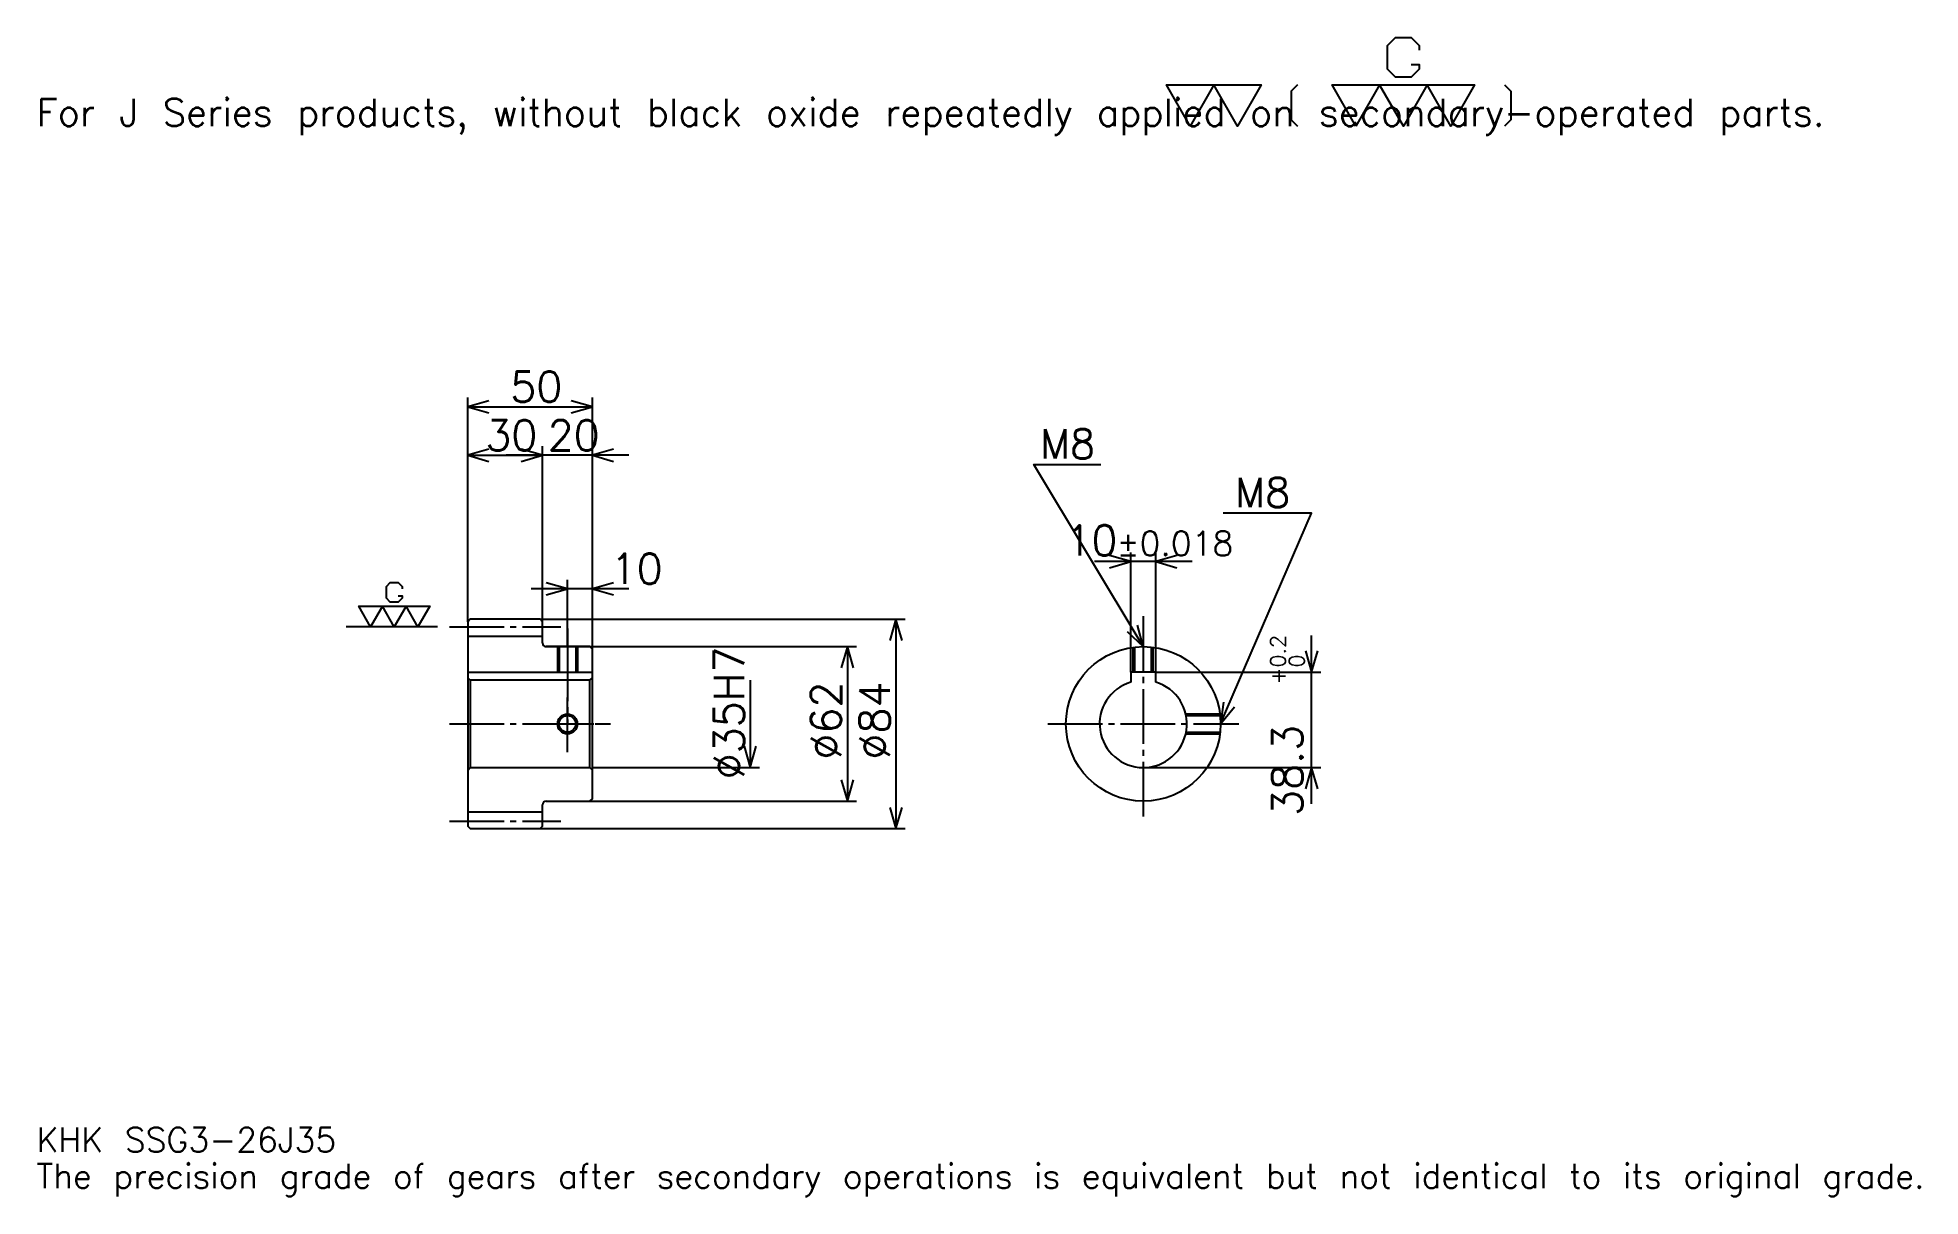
# Model space of a CAD drawing. Extents: x 25 to 780, y 9 to 474.
import ezdxf

# ---------------------------------------------------------------- set-up
doc = ezdxf.new("R2010")
doc.units = 0
doc.linetypes.add('DASHDOT', pattern=[29.217392, 21.913043, -2.434783, 2.434783, -2.434783])
doc.layers.get('0').update_dxf_attribs({"linetype": 'CONTINUOUS'})
doc.layers.add('DASHDOT', color=6, linetype='DASHDOT')
doc.styles.add('KANJI', font='TXT', dxfattribs={"bigfont": 'BIGFONT'})

msp = doc.modelspace()

# ---------------------------------------------------------------- linework, layer by layer
at = {"color": 5}
for p, q in [((197.217407, 240.434784), (197.217407, 329.304352)), ((197.217407, 325.652161), (247.217407, 325.652161)), ((247.217407, 240.434784), (247.217407, 329.304352)), ((227.217407, 240.434784), (227.217407, 309.82608)), ((197.217407, 306.17392), (227.217407, 306.17392)), ((261.826111, 306.17392), (212.608704, 306.17392)), ((463.130463, 219.234787), (463.130463, 267.17392)), ((473.130463, 219.234787), (473.130463, 267.17392)), ((487.739166, 263.521729), (448.52179, 263.521729)), ((261.826111, 252.608704), (222.608704, 252.608704)), ((237.217407, 240.434784), (237.217407, 256.260864)), ((197.217407, 239.434784), (197.217407, 240.434784)), ((226.217407, 240.434784), (247.217407, 240.434784)), ((227.217407, 239.434784), (227.217407, 240.434784)), ((237.217407, 229.434784), (237.217407, 240.434784)), ((237.217407, 229.434784), (237.217407, 240.434784)), ((247.217407, 240.434784), (372.608704, 240.434784)), ((247.217407, 228.434784), (247.217407, 240.434784)), ((368.956543, 240.434784), (368.956543, 156.434784)), ((228.717407, 229.434784), (247.217407, 229.434784)), ((247.217407, 229.434784), (353.130432, 229.434784)), ((349.478271, 229.434784), (349.478271, 167.434784)), ((535.652222, 166.32608), (535.652222, 233.843475)), ((473.130463, 219.234787), (539.304321, 219.234787)), ((310.521759, 215.934784), (310.521759, 180.934784)), ((247.217407, 180.934784), (314.17395, 180.934784)), ((468.130463, 180.934784), (539.304321, 180.934784)), ((228.717407, 167.434784), (247.217407, 167.434784)), ((247.217407, 167.434784), (353.130432, 167.434784)), ((226.217407, 156.434784), (247.217407, 156.434784)), ((247.217407, 156.434784), (372.608704, 156.434784))]:
    msp.add_line(p, q, dxfattribs=at)
at = {"color": 7}
msp.add_line((185.043488, 237.434784), (148.521759, 237.434784), dxfattribs=at)
at = {"color": 4}
for p, q in [((197.217407, 233.684784), (227.217407, 233.684784)), ((197.217407, 219.234787), (247.217407, 219.234787)), ((198.217407, 215.934784), (198.217407, 180.934784)), ((246.217407, 215.934784), (247.217407, 216.934784)), ((246.217407, 180.934784), (247.217407, 179.934784)), ((197.217407, 163.184784), (227.217407, 163.184784))]:
    msp.add_line(p, q, dxfattribs=at)
at = {"color": 7}
for points in [[(575.582581, 462.949554), (578.747803, 462.949554), (578.747803, 461.050415), (575.582581, 457.885223), (569.252197, 457.885223), (566.086975, 461.050415), (566.086975, 470.546082), (569.252197, 473.711304), (575.582581, 473.711304), (578.747803, 470.546082), (578.747803, 468.646942)], [(486.956512, 438.260864), (477.460846, 454.720001), (515.443481, 454.720001), (505.947815, 438.260864), (496.452179, 454.720001), (486.956512, 438.260864)], [(530.003479, 454.720001), (527.471313, 452.187805), (527.471313, 440.79303), (530.003479, 438.260864)], [(553.426086, 438.260864), (543.93042, 454.720001), (600.904358, 454.720001), (591.408691, 438.260864), (581.913025, 454.720001), (572.417358, 438.260864), (562.921753, 454.720001), (553.426086, 438.260864)], [(612.93219, 454.720001), (615.464355, 452.187805), (615.464355, 440.79303), (612.93219, 438.260864)], [(169.339142, 249.779129), (170.921753, 249.779129), (170.921753, 248.829559), (169.339142, 247.246964), (166.173935, 247.246964), (164.591324, 248.829559), (164.591324, 253.577393), (166.173935, 255.160004), (169.339142, 255.160004), (170.921753, 253.577393), (170.921753, 252.627823)], [(158.260895, 237.434784), (153.513062, 245.664352), (182.000015, 245.664352), (177.252197, 237.434784), (172.504364, 245.664352), (167.756531, 237.434784), (163.008713, 245.664352), (158.260895, 237.434784)]]:
    msp.add_lwpolyline(points, dxfattribs=at)
at = {"color": 5}
for points in [[(205.739151, 328.086975), (197.217407, 325.652161), (205.739151, 323.217407)], [(238.695663, 323.217407), (247.217407, 325.652161), (238.695663, 328.086975)], [(205.739151, 308.608704), (197.217407, 306.17392), (205.739151, 303.739136)], [(218.695663, 303.739136), (227.217407, 306.17392), (218.695663, 308.608704)], [(218.695663, 303.739136), (227.217407, 306.17392), (218.695663, 308.608704)], [(255.739151, 308.608704), (247.217407, 306.17392), (255.739151, 303.739136)], [(468.130463, 229.434784), (424.304382, 302.478271), (451.086975, 302.478271)], [(499.130463, 198.434784), (535.652222, 283), (500.10437, 283)], [(454.608734, 261.086975), (463.130463, 263.521729), (454.608734, 265.956543)], [(481.652191, 265.956543), (473.130463, 263.521729), (481.652191, 261.086975)], [(228.695663, 250.17392), (237.217407, 252.608704), (228.695663, 255.043488)], [(255.739151, 255.043488), (247.217407, 252.608704), (255.739151, 250.17392)], [(371.391327, 231.91304), (368.956543, 240.434784), (366.521759, 231.91304)], [(461.658264, 235.489426), (468.130463, 229.434784), (465.833862, 237.994797)], [(351.913055, 220.91304), (349.478271, 229.434784), (347.043488, 220.91304)], [(533.217407, 227.756531), (535.652222, 219.234787), (538.086975, 227.756531)], [(500.273926, 207.22345), (499.130463, 198.434784), (504.744415, 205.292755)], [(308.086975, 189.456528), (310.521759, 180.934784), (312.956543, 189.456528)], [(347.043488, 175.956528), (349.478271, 167.434784), (351.913055, 175.956528)], [(538.086975, 172.41304), (535.652222, 180.934784), (533.217407, 172.41304)], [(366.521759, 164.956528), (368.956543, 156.434784), (371.391327, 164.956528)]]:
    msp.add_lwpolyline(points, dxfattribs=at)
at = {"color": 4}
for points in [[(227.217407, 230.934784), (227.217407, 239.434784), (226.217407, 240.434784), (198.217407, 240.434784), (197.217407, 239.434784), (197.217407, 179.934784)], [(228.717407, 167.434784), (246.217407, 167.434784), (247.217407, 168.434784), (247.217407, 228.434784), (246.217407, 229.434784), (228.717407, 229.434784)], [(233.217407, 229.434784), (233.217407, 219.234787)], [(233.89241, 229.434784), (233.89241, 219.234787)], [(240.542404, 229.434784), (240.542404, 219.234787)], [(241.217407, 229.434784), (241.217407, 219.234787)], [(464.130463, 219.234787), (464.130463, 229.175629)], [(464.80545, 219.234787), (464.80545, 229.255951)], [(471.455475, 219.234787), (471.455475, 229.255951)], [(472.130463, 219.234787), (472.130463, 229.175629)], [(473.130463, 215.205292), (473.130463, 219.234787), (463.130463, 219.234787), (463.130463, 215.205292)], [(197.217407, 179.934784), (198.217407, 180.934784), (246.217407, 180.934784), (246.217407, 215.934784), (198.217407, 215.934784), (197.217407, 216.934784)], [(485.167175, 202.434784), (498.871307, 202.434784)], [(485.311676, 201.759781), (498.95163, 201.759781)], [(485.167175, 194.434784), (498.871307, 194.434784)], [(485.311676, 195.109787), (498.95163, 195.109787)], [(197.217407, 179.934784), (197.217407, 157.434784), (198.217407, 156.434784), (226.217407, 156.434784), (227.217407, 157.434784), (227.217407, 165.934784)]]:
    msp.add_lwpolyline(points, dxfattribs=at)
for centre, radius in [((468.130463, 198.434784), 31), ((237.217407, 198.434784), 3.325)]:
    msp.add_circle(centre, radius, dxfattribs=at)
at = {"color": 7}
msp.add_circle((237.217407, 198.434784), 4, dxfattribs=at)
at = {"color": 4}
for centre, radius, start, end in [((228.717407, 230.934784), 1.5, 180, 270), ((468.130463, 198.434784), 17.5, 106.601549926, 73.398450074), ((228.717407, 165.934784), 1.5, 90, 180)]:
    msp.add_arc(centre, radius, start, end, dxfattribs=at)
at = {"layer": 'DASHDOT', "color": 7}
for p, q in [((468.130463, 241.608704), (468.130463, 160.130432)), ((189.913055, 237.434784), (234.521759, 237.434784)), ((237.217407, 229.434784), (237.217407, 198.434784)), ((189.913055, 198.434784), (254.521759, 198.434784)), ((429.826111, 198.434784), (506.434784, 198.434784)), ((189.913055, 159.434784), (234.521759, 159.434784))]:
    msp.add_line(p, q, dxfattribs=at)
for points in [[(237.217407, 236.739136), (237.217407, 211.930435)], [(237.217407, 187.130432), (237.217407, 209.739136)], [(225.913055, 198.434784), (248.521759, 198.434784)]]:
    msp.add_lwpolyline(points, dxfattribs=at)

# ---------------------------------------------------------------- texts
at = {"color": 7, "style": 'KANJI'}
for s, height, p in [('For J Series products, without black oxide repeatedly applied on secondary-operated parts.', 10.956522, (24.347826, 438.260864)), ('50', 12.173913, (214.304367, 327.600006)), ('30', 12.173913, (204.304367, 308.121735)), ('20', 12.173913, (229.304367, 308.121735)), ('M8', 11.686957, (426.739136, 304.913055)), ('M8', 11.686957, (504.973938, 285.434784)), ('10', 12.173913, (436.914124, 265.956543)), ('%%p0.018', 9.73913, (457.486572, 265.956543)), ('10', 12.173913, (254.521759, 254.556519)), ('KHK SSG3-26J35', 9.73913, (24.347826, 26.782608)), ('The precision grade of gears after secondary operations is equivalent but not identical to its original grade.', 9.73913, (24.347826, 12.173913))]:
    msp.add_text(s, height=height, dxfattribs=at).set_placement(p)
for s, height, p in [('%%c35H7', 12.173913, (308.086975, 176.217392)), ('0.2', 6.086957, (525.182617, 221.053497)), ('+', 6.086957, (525.182617, 214.236115)), ('0', 6.086957, (532.730469, 221.053497)), ('%%c62', 12.173913, (347.043488, 184.130432)), ('%%c84', 12.173913, (366.521759, 184.130432)), ('38.3', 12.173913, (532, 161.542603))]:
    msp.add_text(s, height=height, rotation=90, dxfattribs=at).set_placement(p)

doc.saveas('drawing.dxf')
